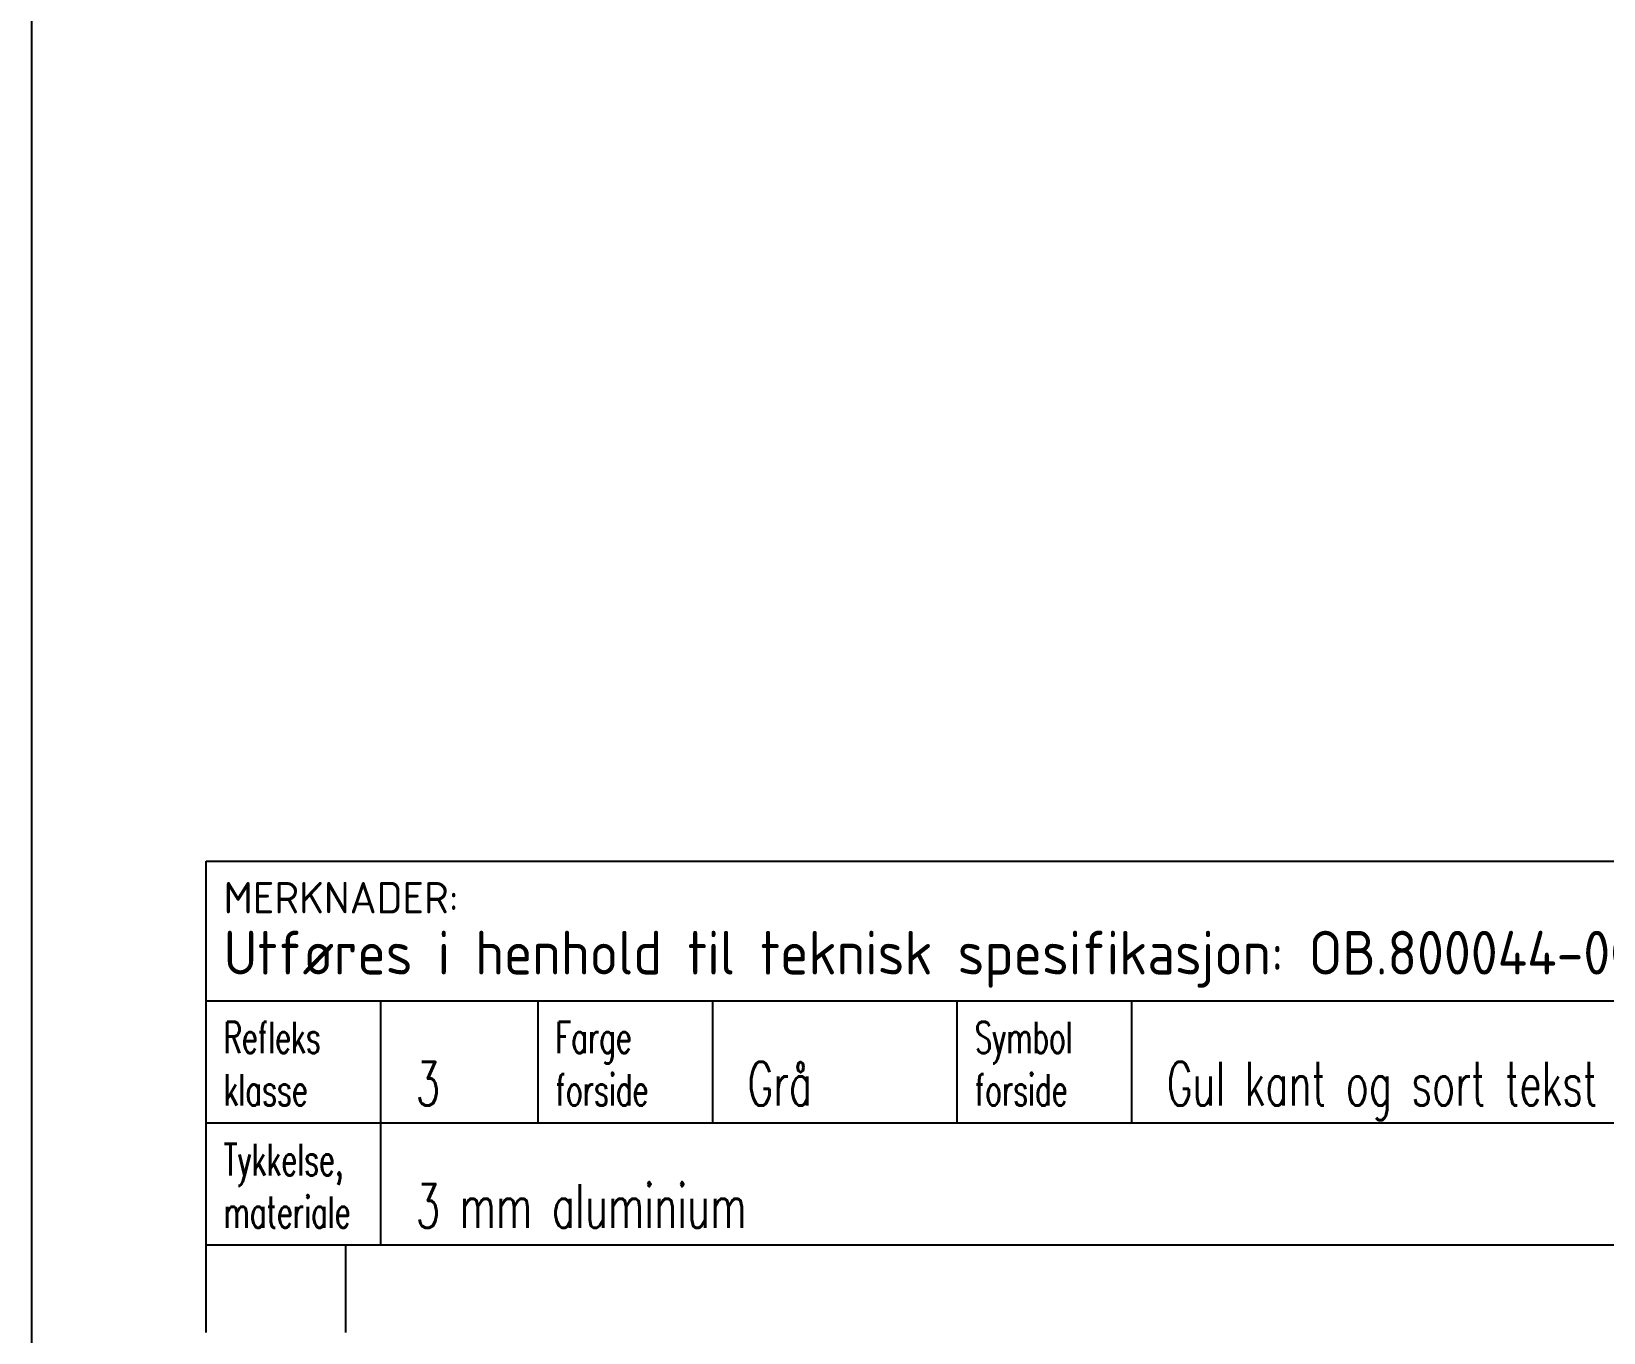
# Model space of a CAD drawing. Header units: millimetres. Extents: x 0 to 900, y 0 to 1385.
# Drawn here: x 0 to 450, y 320 to 692.5 of the extents above; entities that cross this region are included whole.
import ezdxf
from ezdxf.enums import TextEntityAlignment as Align

# ---------------------------------------------------------------- set-up
doc = ezdxf.new("R2010")
doc.units = ezdxf.units.MM
for name, color, linetype in [('RAMME', 7, 'Continuous'), ('TITT-018', 4, 'Continuous'), ('TITT-050', 5, 'Continuous'), ('TITT-TEKST18', 4, 'Continuous'), ('TITT-TEKST25', 2, 'Continuous'), ('TITT-TEKST35', 7, 'Continuous'), ('TITT-TEKST50', 5, 'Continuous')]:
    doc.layers.add(name, color=color, linetype=linetype)
doc.styles.add('ISO', font='isocp.shx')
doc.styles.add('ISO25', font='ISO3098.shx')
doc.styles.add('TITTEL', font='romans.shx', dxfattribs={"width": 0.65})

# ---------------------------------------------------------------- blocks, each defined once
blk = doc.blocks.new('Revisjonslinje V00')
at = {"layer": 'TITT-018'}
blk.add_line((170, 5), (0, 5), dxfattribs=at)
at = {"layer": 'TITT-050'}
for p, q in [((0, 0), (0, 5)), ((8, 0), (8, 5))]:
    blk.add_line(p, q, dxfattribs=at)
at = {"layer": 'TITT-TEKST25', "style": 'TITTEL', "width": 0.65}
for tag, p in [('2A', (4, 1.16)), ('2C', (115, 1.16)), ('2D', (131, 1.16)), ('2E', (147, 1.16)), ('2F', (162.5, 1.16))]:
    blk.add_attdef(tag, text='', height=2.5, dxfattribs=at).set_placement(p, align=Align.CENTER)
blk.add_attdef('2B', (9.059, 1.16), '', height=2.5, dxfattribs=at)
blk = doc.blocks.new('Merknadsfelt')
at = {"layer": 'TITT-018'}
for p, q in [((0, 14), (170, 14)), ((10, 7), (10, 14)), ((29, 7), (29, 14)), ((0, 7), (107, 7)), ((10, 0), (10, 7))]:
    blk.add_line(p, q, dxfattribs=at)
at = {"layer": 'TITT-TEKST50'}
blk.add_line((19, 7), (19, 14), dxfattribs=at)
blk.add_lwpolyline([(0, 22), (170, 22), (170, 0), (0, 0)], close=True, dxfattribs=at)
at = {"layer": 'TITT-018', "style": 'ISO25'}
blk.add_text('MERKNADER: ', height=1.8, dxfattribs=at).set_placement((1, 19))
at = {"layer": 'TITT-TEKST18', "style": 'TITTEL', "width": 0.65}
for tag, p in [('REFLEKS', (1, 11)), ('FARGE', (20, 11)), ('KLASSE', (1, 8)), ('FORSIDE', (20, 8)), ('TYKKELSE', (1, 4)), ('FORSYNING', (108, 4)), ('MATERIALE', (1, 1)), ('F.NR', (108, 1))]:
    blk.add_attdef(tag, p, '', height=1.8, dxfattribs=at)
at = {"layer": 'TITT-TEKST25', "style": 'ISO'}
blk.add_text('Utføres i henhold til teknisk spesifikasjon: OB.800044-000, dersom ikke annet er angitt ', height=2.5, dxfattribs=at).set_placement((1, 15.5))
at = {"layer": 'TITT-TEKST25', "style": 'TITTEL', "width": 0.65}
for tag, p in [('KLASSE', (12, 7.998)), ('FORSIDE', (31, 8)), ('MATERIALE', (12, 1))]:
    blk.add_attdef(tag, p, '', height=2.5, dxfattribs=at)
at = {"layer": 'TITT-TEKST35', "style": 'TITTEL', "width": 0.65}
blk.add_attdef('F.NUMMER', (119, 1), '', height=3.5, dxfattribs=at)
blk = doc.blocks.new('Fri-merknad')
at = {"layer": 'TITT-018'}
blk.add_line((10, 0), (10, 7), dxfattribs=at)
at = {"layer": 'TITT-TEKST50'}
blk.add_lwpolyline([(0, 0), (0, 7)], dxfattribs=at)
at = {"layer": 'TITT-TEKST18', "style": 'TITTEL', "width": 0.65}
for tag, p in [('OVER', (1, 4)), ('NEDE', (1, 1))]:
    blk.add_attdef(tag, p, '', height=1.8, dxfattribs=at)
at = {"layer": 'TITT-TEKST25', "style": 'TITTEL', "width": 0.65}
blk.add_attdef('MERKNAD', (12, 1), '', height=2.5, dxfattribs=at)

msp = doc.modelspace()

# ---------------------------------------------------------------- linework, layer by layer
at = {"layer": 'RAMME'}
msp.add_lwpolyline([(0, 0), (900, 0), (900, 1385), (0, 1385)], close=True, dxfattribs=at)

# ---------------------------------------------------------------- block references
ref = msp.add_blockref('Merknadsfelt', (50, 345), dxfattribs=dict(at, xscale=5, yscale=5, zscale=5))
ref.add_attrib('KLASSE', '3', (110, 384.99), dxfattribs={"layer": 'TITT-TEKST25', "height": 12.5, "style": 'TITTEL', "width": 0.65})
ref.add_attrib('FORSIDE', 'Grå', (205, 385), dxfattribs={"layer": 'TITT-TEKST25', "height": 12.5, "style": 'TITTEL', "width": 0.65})
ref.add_attrib('MATERIALE', '3 mm aluminium', (110, 350), dxfattribs={"layer": 'TITT-TEKST25', "height": 12.5, "style": 'TITTEL', "width": 0.65})
ref.add_attrib('KLASSE', 'klasse', (55, 385), dxfattribs={"layer": 'TITT-TEKST18', "height": 9, "style": 'TITTEL', "width": 0.65})
ref.add_attrib('REFLEKS', 'Refleks', (55, 400), dxfattribs={"layer": 'TITT-TEKST18', "height": 9, "style": 'TITTEL', "width": 0.65})
ref.add_attrib('FORSIDE', 'forside', (150, 385), dxfattribs={"layer": 'TITT-TEKST18', "height": 9, "style": 'TITTEL', "width": 0.65})
ref.add_attrib('FARGE', 'Farge', (150, 400), dxfattribs={"layer": 'TITT-TEKST18', "height": 9, "style": 'TITTEL', "width": 0.65})
ref.add_attrib('TYKKELSE', 'Tykkelse,', (55, 365), dxfattribs={"layer": 'TITT-TEKST18', "height": 9, "style": 'TITTEL', "width": 0.65})
ref.add_attrib('MATERIALE', 'materiale', (55, 350), dxfattribs={"layer": 'TITT-TEKST18', "height": 9, "style": 'TITTEL', "width": 0.65})
at = {"layer": 'RAMME', "xscale": 5, "yscale": 5, "zscale": 5}
msp.add_blockref('Fri-merknad', (265, 380), dxfattribs=at).add_auto_attribs({'OVER': 'Symbol', 'NEDE': 'forside', 'MERKNAD': 'Gul kant og sort tekst med tre skråstreker over'})
at = {"layer": 'RAMME', "ltscale": 5, "xscale": 5, "yscale": 5, "zscale": 5}
msp.add_blockref('Revisjonslinje V00', (50, 320), dxfattribs=at)

doc.saveas('drawing.dxf')
